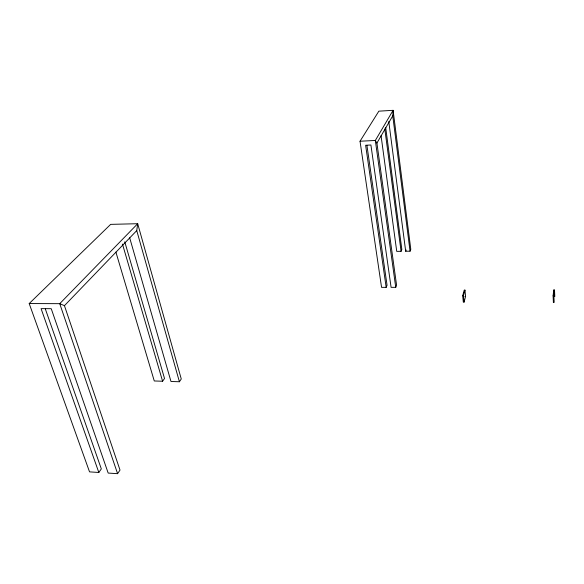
<?xml version="1.0" encoding="UTF-8"?>
<svg xmlns="http://www.w3.org/2000/svg" width="584" height="584" viewBox="0 0 584 584"><rect width="100%" height="100%" fill="white"/><g stroke="black" fill="none" stroke-linecap="round" stroke-linejoin="round"><path stroke-width="0.88" d="M388.776 121.508L405.69 251.244L410.056 251.186L392.755 115.836L393.098 110.325L378.848 111.164L360.029 141.226L381.556 287.357L386.177 287.35L387.053 285.233L366.92 145.358M553.873 295.847L554.508 290.044L553.734 290.044L553.092 295.84L553.398 302.373L554.179 302.373L553.873 295.847L553.092 295.84M553.398 302.373L553.581 300.702M129.677 237.805L170.981 381.491L179.405 381.754L136.751 230.6L137.693 223.708L110.661 224.365L29.2 303.556L89.542 471.872L98.827 472.471L101.324 468.901L45.355 309.002M464.061 302.111L465.572 296.424L464.952 290.117L464.222 290.117L462.689 295.76L463.324 302.111L464.061 302.111L463.433 295.76L464.952 290.117M386.177 287.35L365.628 145.255L370.913 145L391.09 287.343L395.74 287.335L396.58 285.211L376.914 143.051L375.329 140.467L360.029 141.226M410.056 251.186L410.793 249.339L393.098 110.325L375.329 140.467L395.74 287.335M405.69 251.244L406.187 250.01M381.053 135.641L396.733 251.368L401.077 251.31L401.843 249.463L385.695 127.56M376.914 143.051L392.755 115.836M98.827 472.471L41.077 308.637L51.231 308.695L108.179 473.069L117.596 473.675L120.012 470.084L64.444 305.658L59.736 303.673L29.2 303.556M179.405 381.754L181.266 378.994L137.693 223.708L59.736 303.673L117.596 473.675M115.895 252.098L154.271 380.972L162.6 381.235L164.52 378.49L124.757 241.834M64.444 305.658L136.751 230.6M462.689 295.76L463.433 295.76M464.842 296.424L465.572 296.424M122.472 244.097L162.6 381.235M384.805 128.984L401.077 251.31M554.508 290.044L554.8 296.526L554.026 296.526L553.734 290.044"/></g></svg>
